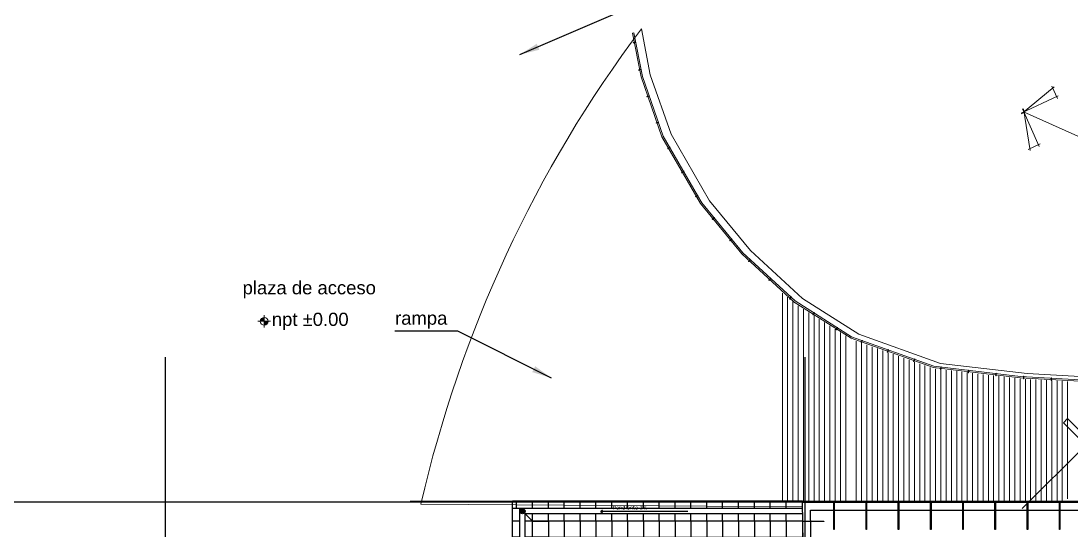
# Model space of a CAD drawing. Header units: millimetres. Extents: x 744843 to 745492, y 2520966 to 2521458.
# Drawn here: x 745330.64 to 745370.4, y 2521166.56 to 2521185.86 of the extents above; entities that cross this region are included whole.
import ezdxf

# ---------------------------------------------------------------- set-up
doc = ezdxf.new("R2010")
doc.units = ezdxf.units.MM
for name, color, linetype, lineweight in [('A_Banqueta', 175, 'Continuous', 20), ('A_Barandal', 160, 'Continuous', 18), ('A_Cristal_Fachada', 151, 'Continuous', 20), ('A_Escaleras', 52, 'Continuous', 20), ('A_Niveles', 1, 'Continuous', 20), ('A_Textos', 4, 'Continuous', 20), ('A_Vitroblock', 143, 'Continuous', 20), ('placa de acero', 163, 'Continuous', 18)]:
    doc.layers.add(name, color=color, linetype=linetype, lineweight=lineweight)
for name, color, linetype in [('A_Crsital_Costillas', 143, 'Continuous'), ('A_Ejes', 8, 'Continuous'), ('A_Muebles_fijos', 8, 'Continuous'), ('A_Muros_Foso', 32, 'Continuous'), ('A_Piso', 161, 'Continuous'), ('A_Señalamiento_Flechas', 9, 'Continuous'), ('PARAMENTO', 7, 'Continuous')]:
    doc.layers.add(name, color=color, linetype=linetype)
doc.layers.get('A_Vitroblock').off()
doc.styles.add('Arial', font='arial.ttf', dxfattribs={"height": 1})
doc.styles.add('escal 300', font='arial.ttf', dxfattribs={"height": 0.5})
doc.dimstyles.new('Cotas Interiores', dxfattribs={"dimtxt": 1, "dimasz": 0.75, "dimexe": 0.25, "dimexo": 1, "dimgap": 0.01, "dimtad": 1, "dimzin": 4, "dimdsep": 46, "dimtxsty": 'Arial', "dimblk": 'OPEN90', "dimcen": 2.5, "dimclrd": 256, "dimclre": 256, "dimclrt": 4, "dimazin": 1, "dimtfac": 1, "dimtmove": 0, "dimatfit": 3, "dimfxl": 1.25, "dimarcsym": 0})

# ---------------------------------------------------------------- blocks, each defined once
blk = doc.blocks.new('_Open90')
at = {"color": 0, "linetype": 'ByBlock', "lineweight": -2}
for p, q in [((0, 0), (-1, 0)), ((-0.5, 0.5), (0, 0)), ((0, 0), (-0.5, -0.5))]:
    blk.add_line(p, q, dxfattribs=at)
blk = doc.blocks.new('Flecha_3')
at = {"layer": 'A_Escaleras'}
for p, q in [((-0.1511, 0.1379), (-0.0979, 0.191)), ((-0.1104, 0.1926), (0.0086, -0.0149)), ((0.0121, -0.0122), (-0.151, 0.1525)), ((0.0121, 0.0122), (-0.151, -0.1525)), ((-0.1104, -0.1926), (0.0086, 0.0149)), ((-0.1511, -0.1379), (-0.0979, -0.191))]:
    blk.add_line(p, q, dxfattribs=at)
blk = doc.blocks.new('niveles')
at = {"layer": 'A_Niveles'}
h = blk.add_hatch(color=256, dxfattribs=at)
h.paths.add_polyline_path([(-0.438, 0.174), (-0.289, 0.174), (-0.289, 0.323, 0.414214)])
h.paths.add_polyline_path([(-0.14, 0.174), (-0.289, 0.174), (-0.289, 0.025, 0.414214)])
for p, q in [((-0.289, 0.409), (-0.289, -0.061)), ((-0.525, 0.174), (-0.054, 0.174)), ((-0.479, 0.174), (-0.094, 0.174))]:
    blk.add_line(p, q, dxfattribs=at)
blk.add_circle((-0.289, 0.174), 0.149, dxfattribs=at)
at = {"layer": 'A_Textos', "ltscale": 0.0065, "width": 1.2}
blk.add_attdef('NIVEL', (0, 0), '', height=0.3, dxfattribs=at)
blk = doc.blocks.new('uioo-flat-1')
at = {"layer": 'A_Escaleras', "lineweight": 9}
for p, q in [((-223.19, 27.06), (-220.862, 29.387)), ((-224.356, 27.585), (-224.199, 27.742)), ((-223.51, 26.74), (-224.356, 27.585)), ((-224.199, 27.742), (-223.354, 26.896)), ((-223.19, 27.06), (-222.344, 26.214)), ((-225.911, 24.339), (-223.51, 26.74)), ((-223.354, 26.896), (-222.508, 26.051)), ((-222.508, 26.051), (-222.344, 26.214))]:
    blk.add_line(p, q, dxfattribs=at)
blk = doc.blocks.new('reg')
for p, q in [((921.959, 421.141), (921.959, 421.055)), ((921.971, 421.141), (921.971, 421.054)), ((921.988, 421.163), (921.988, 421.033)), ((922.001, 421.163), (922.001, 421.033)), ((922.02, 421.17), (922.02, 421.026)), ((922.038, 421.169), (922.038, 421.026)), ((922.057, 421.163), (922.057, 421.033)), ((922.07, 421.163), (922.07, 421.033)), ((922.088, 421.141), (922.088, 421.054)), ((922.099, 421.141), (922.099, 421.055))]:
    blk.add_line(p, q)
blk.add_circle((922.028, 421.099, 2.034), 0.0966)
for centre, radius, start, end in [((921.965, 421.14), 0.00598, 13.2415, 170.9513), ((921.965, 421.056), 0.00598, 189.0487, 346.7585), ((921.995, 421.16), 0.00711, 20.6881, 162.964), ((921.995, 421.035), 0.00711, 197.036, 339.3119), ((922.029, 421.169), 0.00905, 2.2982, 174.9818), ((922.029, 421.027), 0.00905, 185.0182, 357.7018), ((922.063, 421.16), 0.00711, 17.036, 159.3119), ((922.063, 421.035), 0.00711, 200.6881, 342.964), ((922.093, 421.14), 0.00598, 9.0487, 166.7585), ((922.093, 421.056), 0.00598, 193.2415, 350.9513)]:
    blk.add_arc(centre, radius, start, end)
blk = doc.blocks.new('ojo de a1')
at = {"layer": 'A_Muros_Foso'}
for p, q in [((745136.353, 2521159.503, 2.034), (745136.353, 2521167.704, 2.034)), ((745147.33, 2521167.704, 2.034), (745136.353, 2521167.704, 2.034)), ((745136.633, 2521159.503, 2.034), (745136.633, 2521167.424, 2.034)), ((745147.33, 2521167.424, 2.034), (745136.633, 2521167.424, 2.034)), ((745136.833, 2521159.503, 2.034), (745136.833, 2521167.224, 2.034)), ((745147.33, 2521167.224, 2.034), (745136.833, 2521167.224, 2.034)), ((745137.113, 2521166.944, 2.034), (745136.833, 2521167.224, 2.034)), ((745137.113, 2521159.503, 2.034), (745137.113, 2521166.944, 2.034)), ((745147.33, 2521166.944, 2.034), (745137.113, 2521166.944, 2.034))]:
    blk.add_line(p, q, dxfattribs=at)
at = {"layer": 'A_Muros_Foso', "elevation": 2.034}
blk.add_lwpolyline([(745137.113, 2521166.944), (745137.713, 2521166.944), (745137.713, 2521166.344), (745137.113, 2521166.344)], close=True, dxfattribs=at)
at = {"layer": 'A_Piso'}
for p, q in [((745136.513, 2521167.424, 2.034), (745136.513, 2521167.704, 2.034)), ((745137.113, 2521167.424, 2.034), (745137.113, 2521167.704, 2.034)), ((745137.713, 2521167.424, 2.034), (745137.713, 2521167.704, 2.034)), ((745138.313, 2521167.424, 2.034), (745138.313, 2521167.704, 2.034)), ((745138.913, 2521167.424, 2.034), (745138.913, 2521167.704, 2.034)), ((745139.513, 2521167.424, 2.034), (745139.513, 2521167.704, 2.034)), ((745140.113, 2521167.424, 2.034), (745140.113, 2521167.704, 2.034)), ((745140.713, 2521167.424, 2.034), (745140.713, 2521167.704, 2.034)), ((745141.313, 2521167.424, 2.034), (745141.313, 2521167.704, 2.034)), ((745141.913, 2521167.424, 2.034), (745141.913, 2521167.704, 2.034)), ((745142.513, 2521167.424, 2.034), (745142.513, 2521167.704, 2.034)), ((745143.113, 2521167.424, 2.034), (745143.113, 2521167.704, 2.034)), ((745143.713, 2521167.424, 2.034), (745143.713, 2521167.704, 2.034)), ((745144.313, 2521167.424, 2.034), (745144.313, 2521167.704, 2.034)), ((745144.913, 2521167.424, 2.034), (745144.913, 2521167.704, 2.034)), ((745145.513, 2521167.424, 2.034), (745145.513, 2521167.704, 2.034)), ((745146.113, 2521167.424, 2.034), (745146.113, 2521167.704, 2.034)), ((745146.713, 2521167.424, 2.034), (745146.713, 2521167.704, 2.034)), ((745136.633, 2521167.424, 2.034), (745136.353, 2521167.424)), ((745136.633, 2521166.944, 2.034), (745136.353, 2521166.944, 2.034)), ((745137.113, 2521166.944, 2.034), (745136.833, 2521166.944, 2.034)), ((745137.113, 2521166.944, 2.034), (745137.113, 2521167.224, 2.034)), ((745137.713, 2521166.944, 2.034), (745137.713, 2521167.224, 2.034)), ((745138.313, 2521166.944), (745138.313, 2521167.224)), ((745138.313, 2521166.944), (745138.313, 2521159.503)), ((745138.913, 2521166.944), (745138.913, 2521167.224)), ((745138.913, 2521166.944), (745138.913, 2521159.503)), ((745139.513, 2521166.944), (745139.513, 2521167.224)), ((745139.513, 2521166.944), (745139.513, 2521159.503)), ((745140.113, 2521166.944), (745140.113, 2521167.224)), ((745140.113, 2521166.944), (745140.113, 2521159.503)), ((745140.713, 2521166.944), (745140.713, 2521167.224)), ((745140.713, 2521166.944), (745140.713, 2521159.503)), ((745141.313, 2521166.944), (745141.313, 2521167.224)), ((745141.313, 2521166.944), (745141.313, 2521159.503)), ((745141.913, 2521166.944), (745141.913, 2521167.224)), ((745141.913, 2521166.944), (745141.913, 2521159.503)), ((745142.513, 2521166.944), (745142.513, 2521167.224)), ((745142.513, 2521166.944), (745142.513, 2521159.503)), ((745143.113, 2521166.944), (745143.113, 2521167.224)), ((745143.113, 2521166.944), (745143.113, 2521159.503)), ((745143.713, 2521166.944), (745143.713, 2521167.224)), ((745143.713, 2521166.944), (745143.713, 2521159.503)), ((745144.313, 2521166.944), (745144.313, 2521167.224)), ((745144.313, 2521166.944), (745144.313, 2521159.503)), ((745144.913, 2521166.944), (745144.913, 2521167.224)), ((745144.913, 2521166.944), (745144.913, 2521159.503)), ((745145.513, 2521166.944), (745145.513, 2521167.224)), ((745145.513, 2521166.944), (745145.513, 2521159.503)), ((745146.113, 2521166.944), (745146.113, 2521167.224)), ((745146.113, 2521166.944), (745146.113, 2521159.503)), ((745146.713, 2521166.944), (745146.713, 2521167.224)), ((745146.713, 2521166.944), (745146.713, 2521159.503)), ((745136.633, 2521166.344, 2.034), (745136.353, 2521166.344, 2.034)), ((745137.113, 2521166.344, 2.034), (745136.833, 2521166.344, 2.034)), ((745137.713, 2521166.344), (745137.713, 2521159.503)), ((745137.713, 2521166.344), (745147.33, 2521166.344)), ((745136.633, 2521165.744, 2.034), (745136.353, 2521165.744, 2.034)), ((745137.113, 2521165.744), (745136.833, 2521165.744)), ((745137.113, 2521165.744), (745147.33, 2521165.744)), ((745136.633, 2521165.144, 2.034), (745136.353, 2521165.144, 2.034)), ((745137.113, 2521165.144), (745136.833, 2521165.144)), ((745137.113, 2521165.144), (745147.33, 2521165.144)), ((745136.633, 2521164.544, 2.034), (745136.353, 2521164.544, 2.034)), ((745137.113, 2521164.544), (745136.833, 2521164.544)), ((745137.113, 2521164.544), (745147.33, 2521164.544)), ((745136.633, 2521163.944, 2.034), (745136.353, 2521163.944, 2.034)), ((745137.113, 2521163.944), (745136.833, 2521163.944)), ((745137.113, 2521163.944), (745147.33, 2521163.944)), ((745136.633, 2521163.344, 2.034), (745136.353, 2521163.344, 2.034)), ((745137.113, 2521163.344), (745136.833, 2521163.344)), ((745137.113, 2521163.344), (745147.33, 2521163.344)), ((745136.633, 2521162.744, 2.034), (745136.353, 2521162.744, 2.034)), ((745137.113, 2521162.744), (745136.833, 2521162.744)), ((745137.113, 2521162.744), (745147.33, 2521162.744)), ((745136.633, 2521162.144, 2.034), (745136.353, 2521162.144, 2.034)), ((745137.113, 2521162.144), (745136.833, 2521162.144)), ((745137.113, 2521162.144), (745147.33, 2521162.144)), ((745136.633, 2521161.544, 2.034), (745136.353, 2521161.544, 2.034)), ((745137.113, 2521161.544), (745136.833, 2521161.544)), ((745137.113, 2521161.544), (745147.33, 2521161.544)), ((745136.633, 2521160.944, 2.034), (745136.353, 2521160.944, 2.034)), ((745137.113, 2521160.944), (745136.833, 2521160.944)), ((745137.113, 2521160.944), (745147.33, 2521160.944)), ((745136.633, 2521160.344, 2.034), (745136.353, 2521160.344, 2.034)), ((745137.113, 2521160.344), (745136.833, 2521160.344)), ((745137.113, 2521160.344), (745147.33, 2521160.344)), ((745136.633, 2521159.744, 2.034), (745136.353, 2521159.744, 2.034)), ((745137.113, 2521159.744), (745136.833, 2521159.744)), ((745137.113, 2521159.744), (745147.33, 2521159.744))]:
    blk.add_line(p, q, dxfattribs=at)
at = {"layer": 'A_Señalamiento_Flechas'}
for points, elevation in [([(745142.993, 2521167.321), (745139.706, 2521167.321), (745139.752, 2521167.367), (745139.764, 2521167.355), (745139.706, 2521167.321), (745139.752, 2521167.275), (745139.764, 2521167.286), (745139.706, 2521167.321)], 0), ([(745147.33, 2521159.503), (745137.713, 2521166.344)], 2.034), ([(745136.717, 2521162.639), (745136.717, 2521165.926), (745136.763, 2521165.88), (745136.752, 2521165.868), (745136.717, 2521165.926), (745136.671, 2521165.88), (745136.683, 2521165.868), (745136.717, 2521165.926)], 0)]:
    blk.add_lwpolyline(points, dxfattribs=dict(at, elevation=elevation))
at = {"layer": 'A_Muebles_fijos'}
blk.add_blockref('reg', (744214.706, 2520746.226), dxfattribs=at)
at = {"layer": 'A_Textos', "char_height": 0.13809, "width": 1.51696, "attachment_point": 1}
for insert in [(745140.056, 2521167.531), (745142.732, 2521165.48)]:
    blk.add_mtext('\\pxqc;{\\fVerdana|b0|i0|c0|p34;Pendiente 2%}', dxfattribs=dict(at, insert=insert))
at = {"layer": 'A_Textos', "insert": (745136.928, 2521165.576), "char_height": 0.13809, "width": 1.51696, "attachment_point": 1, "rotation": 270}
blk.add_mtext('\\pxqc;{\\fVerdana|b0|i0|c0|p34;Pendiente 2%}', dxfattribs=at)
blk = doc.blocks.new('gdsx')
at = {"color": 251}
for p, q in [((745328.941, 2521133.402), (745328.954, 2521133.402)), ((745328.941, 2521133.394), (745328.954, 2521133.394)), ((745328.941, 2521133.388), (745328.954, 2521133.388)), ((745328.941, 2521133.382), (745328.954, 2521133.382)), ((745328.941, 2521133.378), (745328.954, 2521133.378)), ((745328.941, 2521133.374), (745328.954, 2521133.374)), ((745328.941, 2521133.372), (745328.954, 2521133.372)), ((745328.941, 2521133.37), (745328.954, 2521133.37))]:
    blk.add_line(p, q, dxfattribs=at)
at = {"layer": 'placa de acero'}
for p, q in [((745328.941, 2521133.369), (745328.941, 2521133.469)), ((745328.941, 2521133.469), (745328.954, 2521133.469)), ((745328.941, 2521133.469), (745328.954, 2521133.469)), ((745328.941, 2521133.369), (745328.941, 2521133.469)), ((745328.954, 2521133.369), (745328.954, 2521133.469)), ((745328.954, 2521133.369), (745328.954, 2521133.469)), ((745328.954, 2521133.409), (745328.941, 2521133.409)), ((745328.954, 2521133.409), (745328.941, 2521133.409)), ((745328.941, 2521133.369), (745328.954, 2521133.369)), ((745328.941, 2521133.369), (745328.954, 2521133.369))]:
    blk.add_line(p, q, dxfattribs=at)
blk.add_circle((745328.948, 2521133.439), 0.00635, dxfattribs=at)
blk.add_circle((745328.948, 2521133.439), 0.00635, dxfattribs=at)

msp = doc.modelspace()

# ---------------------------------------------------------------- linework, layer by layer
at = {"layer": 'A_Barandal'}
for p, q in [((745353.847, 2521185.417, 2.46), (745353.797, 2521185.408, 2.46)), ((745359.92, 2521175.196, 2.46), (745359.92, 2521175.196, 2.46)), ((745363.714, 2521173.256, 2.46), (745363.714, 2521173.256, 2.46))]:
    msp.add_line(p, q, dxfattribs=at)
at = {"layer": 'A_Barandal', "elevation": 2.46}
for points in [[(745353.797, 2521185.408), (745354.118, 2521183.754), (745354.909, 2521181.482), (745356.374, 2521178.955), (745357.933, 2521177.05), (745359.921, 2521175.229), (745362.069, 2521173.864), (745365.187, 2521172.751), (745368.477, 2521172.363), (745384.721, 2521171.449), (745387.668, 2521171.834), (745390.68, 2521172.463), (745393.6, 2521173.135), (745396.751, 2521173.484), (745399.911, 2521173.548), (745403.076, 2521173.338), (745406.106, 2521172.853), (745409.156, 2521172.062), (745412.268, 2521171.381), (745414.923, 2521171.316), (745416.676, 2521171.266), (745422.635, 2521171.464), (745422.765, 2521171.472)], [(745353.847, 2521185.417), (745354.167, 2521183.767), (745354.956, 2521181.503), (745356.256, 2521179.26)], [(745356.259, 2521179.254), (745356.416, 2521178.984), (745357.97, 2521177.085), (745359.952, 2521175.27), (745362.091, 2521173.91), (745365.198, 2521172.801), (745368.482, 2521172.414), (745384.719, 2521171.5), (745387.66, 2521171.884), (745390.67, 2521172.513), (745393.592, 2521173.185), (745396.747, 2521173.534), (745399.912, 2521173.599), (745403.082, 2521173.388), (745406.116, 2521172.903), (745409.168, 2521172.112), (745412.274, 2521171.432), (745414.924, 2521171.366), (745416.676, 2521171.316), (745422.633, 2521171.515), (745422.762, 2521171.523)]]:
    msp.add_lwpolyline(points, dxfattribs=at)
at = {"layer": 'A_Cristal_Fachada', "linetype": 'Continuous'}
msp.add_lwpolyline([(745348.976, 2521159.6), (745360.237, 2521159.601), (745360.237, 2521167.676), (745396.397, 2521167.676), (745396.397, 2521167.688), (745360.225, 2521167.688), (745360.225, 2521159.613), (745348.976, 2521159.612)], close=True, dxfattribs=at)
at = {"layer": 'A_Crsital_Costillas'}
for points in [[(745361.417, 2521167.676), (745361.436, 2521167.676), (745361.436, 2521166.616), (745361.417, 2521166.616)], [(745362.637, 2521167.676), (745362.656, 2521167.676), (745362.656, 2521166.616), (745362.637, 2521166.616)], [(745363.857, 2521167.676), (745363.876, 2521167.676), (745363.876, 2521166.616), (745363.857, 2521166.616)], [(745365.077, 2521167.676), (745365.096, 2521167.676), (745365.096, 2521166.616), (745365.077, 2521166.616)], [(745366.297, 2521167.676), (745366.316, 2521167.676), (745366.316, 2521166.616), (745366.297, 2521166.616)], [(745367.517, 2521167.676), (745367.536, 2521167.676), (745367.536, 2521166.616), (745367.517, 2521166.616)], [(745368.737, 2521167.676), (745368.756, 2521167.676), (745368.756, 2521166.616), (745368.737, 2521166.616)], [(745369.957, 2521167.676), (745369.976, 2521167.676), (745369.976, 2521166.616), (745369.957, 2521166.616)], [(745360.237, 2521166.917), (745360.237, 2521166.936), (745361.037, 2521166.936), (745361.037, 2521166.917)]]:
    msp.add_lwpolyline(points, close=True, dxfattribs=at)
at = {"layer": 'A_Ejes'}
for p, q in [((745336.112, 2521057.851), (745336.112, 2521173.138)), ((745360.332, 2521057.851), (745360.332, 2521173.138))]:
    msp.add_line(p, q, dxfattribs=at)
at = {"layer": 'A_Ejes', "ltscale": 0.5}
msp.add_line((745296.02, 2521167.668), (745459.353, 2521167.668), dxfattribs=at)
at = {"layer": 'A_Escaleras'}
msp.add_line((745376.748, 2521178.764), (745368.599, 2521182.425), dxfattribs=at)
at = {"layer": 'A_Escaleras', "lineweight": 9}
for p, q in [((745359.468, 2521167.688), (745359.468, 2521175.561)), ((745359.668, 2521167.688), (745359.668, 2521175.414)), ((745359.868, 2521167.688), (745359.868, 2521175.271)), ((745359.868, 2521167.688), (745359.868, 2521175.271)), ((745360.068, 2521167.688), (745360.068, 2521175.088)), ((745360.268, 2521167.688), (745360.268, 2521174.961)), ((745360.468, 2521167.688), (745360.468, 2521174.834)), ((745360.668, 2521167.688), (745360.668, 2521174.707)), ((745360.668, 2521167.688), (745360.668, 2521174.707)), ((745360.868, 2521167.688), (745360.868, 2521174.58)), ((745361.068, 2521167.688), (745361.068, 2521174.453)), ((745361.268, 2521167.688), (745361.268, 2521174.326)), ((745361.468, 2521167.688), (745361.468, 2521174.198)), ((745361.468, 2521167.758), (745361.468, 2521174.198)), ((745361.668, 2521167.688), (745361.668, 2521174.071)), ((745361.868, 2521167.688), (745361.868, 2521173.944)), ((745362.068, 2521173.817), (745362.068, 2521173.822)), ((745362.268, 2521167.688), (745362.268, 2521173.75)), ((745362.468, 2521167.688), (745362.468, 2521173.679)), ((745362.668, 2521167.688), (745362.668, 2521173.608)), ((745362.868, 2521167.688), (745362.868, 2521173.536)), ((745363.068, 2521167.688), (745363.068, 2521173.465)), ((745363.068, 2521167.688), (745363.068, 2521173.465)), ((745363.268, 2521167.688), (745363.268, 2521173.394)), ((745363.468, 2521167.688), (745363.468, 2521173.322)), ((745363.668, 2521167.688), (745363.668, 2521173.251)), ((745363.868, 2521167.688), (745363.868, 2521173.179)), ((745363.868, 2521167.688), (745363.868, 2521173.179)), ((745364.068, 2521167.688), (745364.068, 2521173.108)), ((745364.268, 2521167.688), (745364.268, 2521173.037)), ((745364.468, 2521167.688), (745364.468, 2521172.965)), ((745364.668, 2521167.688), (745364.668, 2521172.894)), ((745364.668, 2521167.688), (745364.668, 2521172.894)), ((745364.868, 2521167.688), (745364.868, 2521172.823)), ((745365.068, 2521167.688), (745365.068, 2521172.751)), ((745365.268, 2521167.688), (745365.268, 2521172.701)), ((745365.468, 2521167.688), (745365.468, 2521172.678)), ((745365.668, 2521167.688), (745365.668, 2521172.654)), ((745365.868, 2521167.688), (745365.868, 2521172.631)), ((745366.068, 2521167.688), (745366.068, 2521172.607)), ((745366.268, 2521167.688), (745366.268, 2521172.584)), ((745366.268, 2521167.688), (745366.268, 2521172.584)), ((745366.468, 2521167.688), (745366.468, 2521172.56)), ((745366.668, 2521167.688), (745366.668, 2521172.536)), ((745366.868, 2521167.688), (745366.868, 2521172.513)), ((745367.068, 2521167.688), (745367.068, 2521172.489)), ((745367.068, 2521167.688), (745367.068, 2521172.489)), ((745367.268, 2521167.688), (745367.268, 2521172.466)), ((745367.468, 2521167.688), (745367.468, 2521172.442)), ((745367.668, 2521167.688), (745367.668, 2521172.419)), ((745367.868, 2521167.688), (745367.868, 2521172.395)), ((745367.868, 2521167.688), (745367.868, 2521172.395)), ((745368.068, 2521167.688), (745368.068, 2521172.371)), ((745368.268, 2521167.688), (745368.268, 2521172.348)), ((745368.468, 2521167.688), (745368.468, 2521172.324)), ((745368.668, 2521167.688), (745368.668, 2521172.313)), ((745368.868, 2521167.688), (745368.868, 2521172.301)), ((745369.068, 2521167.688), (745369.068, 2521172.29)), ((745369.268, 2521167.688), (745369.268, 2521172.279)), ((745369.468, 2521167.688), (745369.468, 2521172.268)), ((745369.468, 2521167.688), (745369.468, 2521172.268)), ((745369.668, 2521167.688), (745369.668, 2521172.256)), ((745369.868, 2521167.688), (745369.868, 2521172.245)), ((745370.068, 2521167.688), (745370.068, 2521172.234)), ((745370.268, 2521167.783), (745370.268, 2521172.222)), ((745385.562, 2521167.688), (745345.372, 2521167.688))]:
    msp.add_line(p, q, dxfattribs=at)
msp.add_lwpolyline([(745360.232, 2521167.479), (745345.786, 2521167.58, -0.105208), (745354.129, 2521185.571), (745354.466, 2521183.83), (745355.252, 2521181.575), (745356.708, 2521179.064), (745358.256, 2521177.172), (745360.232, 2521175.362), (745362.362, 2521174.009), (745365.457, 2521172.904), (745368.733, 2521172.518), (745384.964, 2521171.604), (745387.897, 2521171.987), (745390.904, 2521172.615), (745393.829, 2521173.288), (745396.99, 2521173.638), (745400.16, 2521173.703), (745403.335, 2521173.492), (745406.374, 2521173.006), (745409.428, 2521172.214), (745412.527, 2521171.535)], format="xyb", dxfattribs=at)
at = {"layer": 'PARAMENTO', "color": 1}
for points in [[(745349.231, 2521153.719), (745349.216, 2521159.316), (745360.368, 2521159.157), (745360.229, 2521167.651), (745383.9, 2521167.647)], [(745349.531, 2521153.72), (745349.516, 2521159.012), (745360.673, 2521158.852), (745360.534, 2521167.351), (745383.9, 2521167.347)]]:
    msp.add_lwpolyline(points, dxfattribs=at)

# ---------------------------------------------------------------- block references
at = {"layer": 'A_Banqueta'}
msp.add_blockref('ojo de a1', (212.895, -0.016, -2.034), dxfattribs=at)
at = {"layer": 'A_Barandal'}
for p, rotation in [((-1873358.62, 2753507.721, 2.46), 281.3995905553787), ((-1877314.762, 2703494.525, 2.46), 282.4929661089739), ((-1880231.71, 2387292.736, 2.46), 289.3886284437106), ((-1882229.846, 2434994.88, 2.46), 288.3480708757199), ((-1790163.834, 1826362.861, 2.46), 301.794168852174), ((-1816532.786, 1930962.944, 2.46), 299.4430308315777), ((-1798307.212, 1856795.862, 2.46), 301.1075364108574), ((-1662365.25, 1465478.035, 2.46), 310.1451299391909), ((-1669606.371, 1482149.966, 2.46), 309.7489714848674), ((-1494522.327, 1144745.157, 2.46), 318.0405812091821), ((-1511623.123, 1172969.627, 2.46), 317.3213408878054), ((-1471852.11, 1108518.158, 2.46), 318.9719179763118), ((-1217457.958, 772183.056, 2.46), 328.1723875685022), ((-1228172.152, 784282.241, 2.46), 327.8201516869391), ((-849164.495, 430931.471, 2.46), 339.1314405646249), ((-773291.097, 375173.075, 2.46), 341.1835913053344), ((-793884.848, 389896.286, 2.46), 340.6318463358232), ((-298233.908, 108180.952, 2.46), 353.0813001938873), ((-209697.822, 71788.788, 2.46), 355.167574131166), ((-183044.326, 61562.686, 2.46), 355.7897211951475), ((-55480.58, 17121.74, 2.46), 358.7339983165927), ((-119113.237, 38371.815, 2.46), 357.2718552800566)]:
    msp.add_blockref('gdsx', p, dxfattribs=dict(at, rotation=rotation))
at = {"layer": 'A_Escaleras', "xscale": 6.691699386392219, "yscale": 6.691699384246022, "zscale": 6.691699385761568, "rotation": 159.3492011357057}
msp.add_blockref('Flecha_3', (745368.611, 2521182.43), dxfattribs=at)
at = {"layer": 'A_Textos'}
ref = msp.add_blockref('niveles', (745340.139, 2521174.324), dxfattribs=at)
ref.add_attrib('NIVEL', 'npt ±0.00', (745340.139, 2521174.324), dxfattribs={"ltscale": 0.0065, "height": 0.5, "style": 'Arial'})
at = {"layer": 'A_Vitroblock'}
msp.add_blockref('uioo-flat-1', (745594.463, 2521143.073), dxfattribs=at)

# ---------------------------------------------------------------- texts
at = {"layer": 'A_Textos', "ltscale": 0.1, "char_height": 0.5}
for s, insert, width, attachment_point, style in [('plaza de acceso', (745339.032, 2521175.694), 7.31486, 4, 'Arial'), ('rampa', (745345.794, 2521174.869, 2.961), 12.36982, 2, 'escal 300')]:
    msp.add_mtext(s, dxfattribs=dict(at, insert=insert, width=width, attachment_point=attachment_point, style=style))

# ---------------------------------------------------------------- leaders
for points in [[(745349.531, 2521184.594), (745354.117, 2521186.562), (745357.859, 2521186.562)], [(745350.727, 2521172.349), (745347.184, 2521174.124), (745344.798, 2521174.124)]]:
    msp.add_leader(points, dimstyle='Cotas Interiores', override={"dimtad": 0, "dimdsep": 44, "dimadec": 8})

doc.saveas('drawing.dxf')
